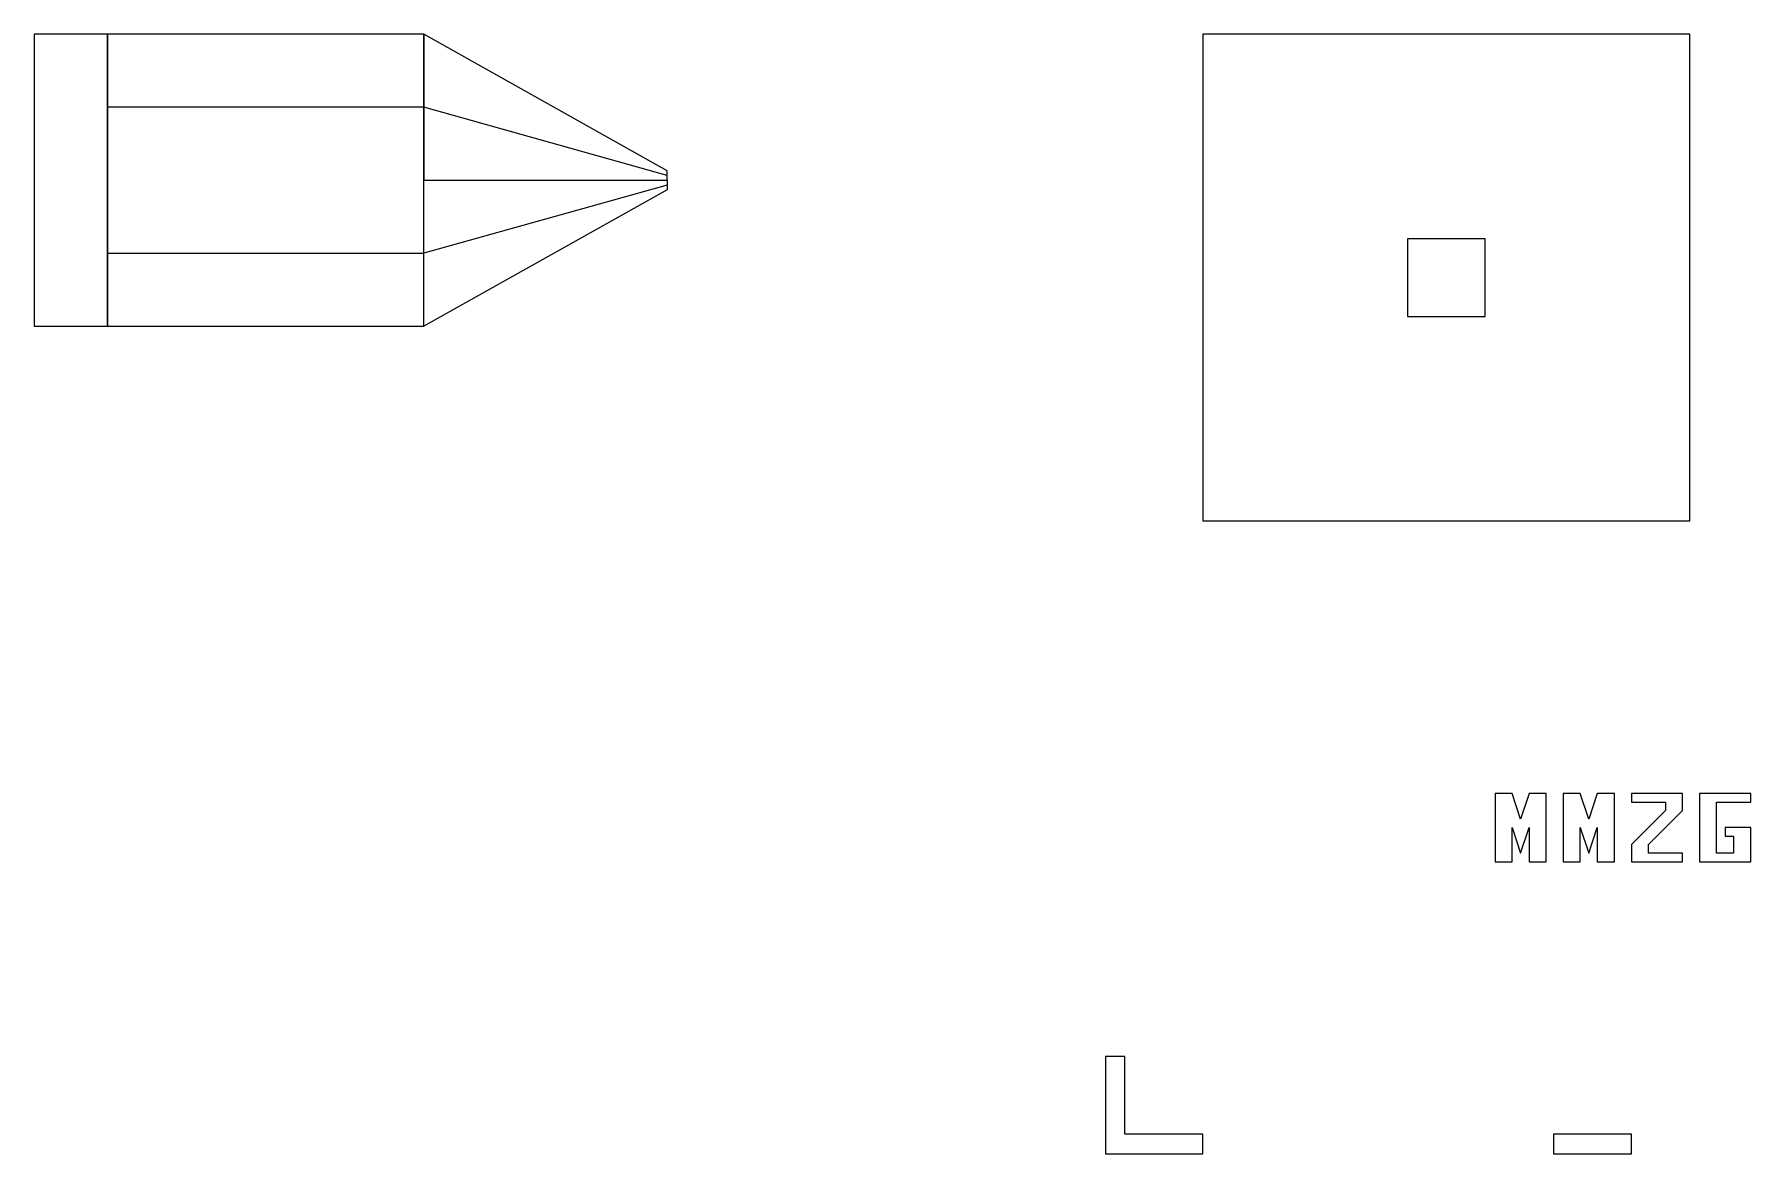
# Model space of a CAD drawing. Extents: x -1950 to 3550, y -200 to 28250.
# Drawn here: x -1300 to 462, y -200 to 950 of the extents above; entities that cross this region are included whole.
import ezdxf

# ---------------------------------------------------------------- set-up
doc = ezdxf.new("R2010")
doc.units = 0
doc.layers.add('GAP', color=1, linetype='continuous')
doc.layers.add('PIN', color=3, linetype='continuous')

# ---------------------------------------------------------------- blocks, each defined once
blk = doc.blocks.new('MM2GGAP')
for points in [[(-1300, 650), (-1225, 650), (-1225, 950), (-1300, 950), (-1300, 650)], [(-1300, 650), (-1225, 650), (-1225, 950), (-1300, 950), (-1300, 650)], [(-1225, 650), (-900, 650), (-900, 950), (-1225, 950), (-1225, 650)], [(-1225, 650), (-900, 650), (-900, 950), (-1225, 950), (-1225, 650)], [(-900, 800), (-650, 800), (-650, 809.8), (-900, 950), (-900, 800)], [(-900, 800), (-650, 800), (-650, 809.8), (-900, 950), (-900, 800)], [(-100, 950), (-100, 450), (400, 450), (400, 950), (-100, 950)], [(-900, 800), (-650, 800), (-650, 790.2), (-900, 650), (-900, 800)], [(-900, 800), (-650, 800), (-650, 790.2), (-900, 650), (-900, 800)], [(110, 740), (110, 660), (190, 660), (190, 740), (110, 740)]]:
    blk.add_lwpolyline(points)
at = {"layer": 'GAP'}
for points in [[(200, 100), (217.5, 100), (217.5, 135), (226.2, 108.8), (235, 135), (235, 100), (252.5, 100), (252.5, 170), (235, 170), (226.2, 143.8), (217.5, 170), (200, 170), (200, 100), (200, 100)], [(270, 100), (287.5, 100), (287.5, 135), (296.2, 108.8), (305, 135), (305, 100), (322.5, 100), (322.5, 170), (305, 170), (296.2, 143.8), (287.5, 170), (270, 170), (270, 100), (270, 100)], [(340, 100), (392.5, 100), (392.5, 108.8), (357.5, 108.8), (357.5, 117.5), (392.5, 152.5), (392.5, 170), (340, 170), (340, 161.2), (375, 161.2), (375, 152.5), (340, 117.5), (340, 100), (340, 100)], [(410, 100), (462.5, 100), (462.5, 135), (436.2, 135), (436.2, 126.2), (445, 126.2), (445, 108.8), (427.5, 108.8), (427.5, 161.2), (462.5, 161.2), (462.5, 170), (410, 170), (410, 100), (410, 100)]]:
    blk.add_lwpolyline(points, dxfattribs=at)
blk = doc.blocks.new('MM2GPIN')
for points in [[(-1225, 725), (-900, 725), (-900, 875), (-1225, 875), (-1225, 725)], [(-1225, 725), (-900, 725), (-900, 875), (-1225, 875), (-1225, 725)], [(-900, 800), (-650, 800), (-650, 805), (-900, 875), (-900, 800)], [(-900, 800), (-650, 800), (-650, 805), (-900, 875), (-900, 800)], [(-900, 800), (-650, 800), (-650, 795), (-900, 725), (-900, 800)], [(-900, 800), (-650, 800), (-650, 795), (-900, 725), (-900, 800)]]:
    blk.add_lwpolyline(points)
blk = doc.blocks.new('MM2G')
at = {"layer": 'GAP'}
for points in [[(-200, -200), (-100, -200), (-100, -180), (-180, -180), (-180, -100), (-200, -100), (-200, -200)], [(260, -200), (340, -200), (340, -180), (260, -180), (260, -200)]]:
    blk.add_lwpolyline(points, dxfattribs=at)

msp = doc.modelspace()

# ---------------------------------------------------------------- block references
msp.add_blockref('MM2G', (0, 0))
at = {"layer": 'GAP'}
msp.add_blockref('MM2GGAP', (0, 0), dxfattribs=at)
at = {"layer": 'PIN'}
msp.add_blockref('MM2GPIN', (0, 0), dxfattribs=at)

doc.saveas('drawing.dxf')
